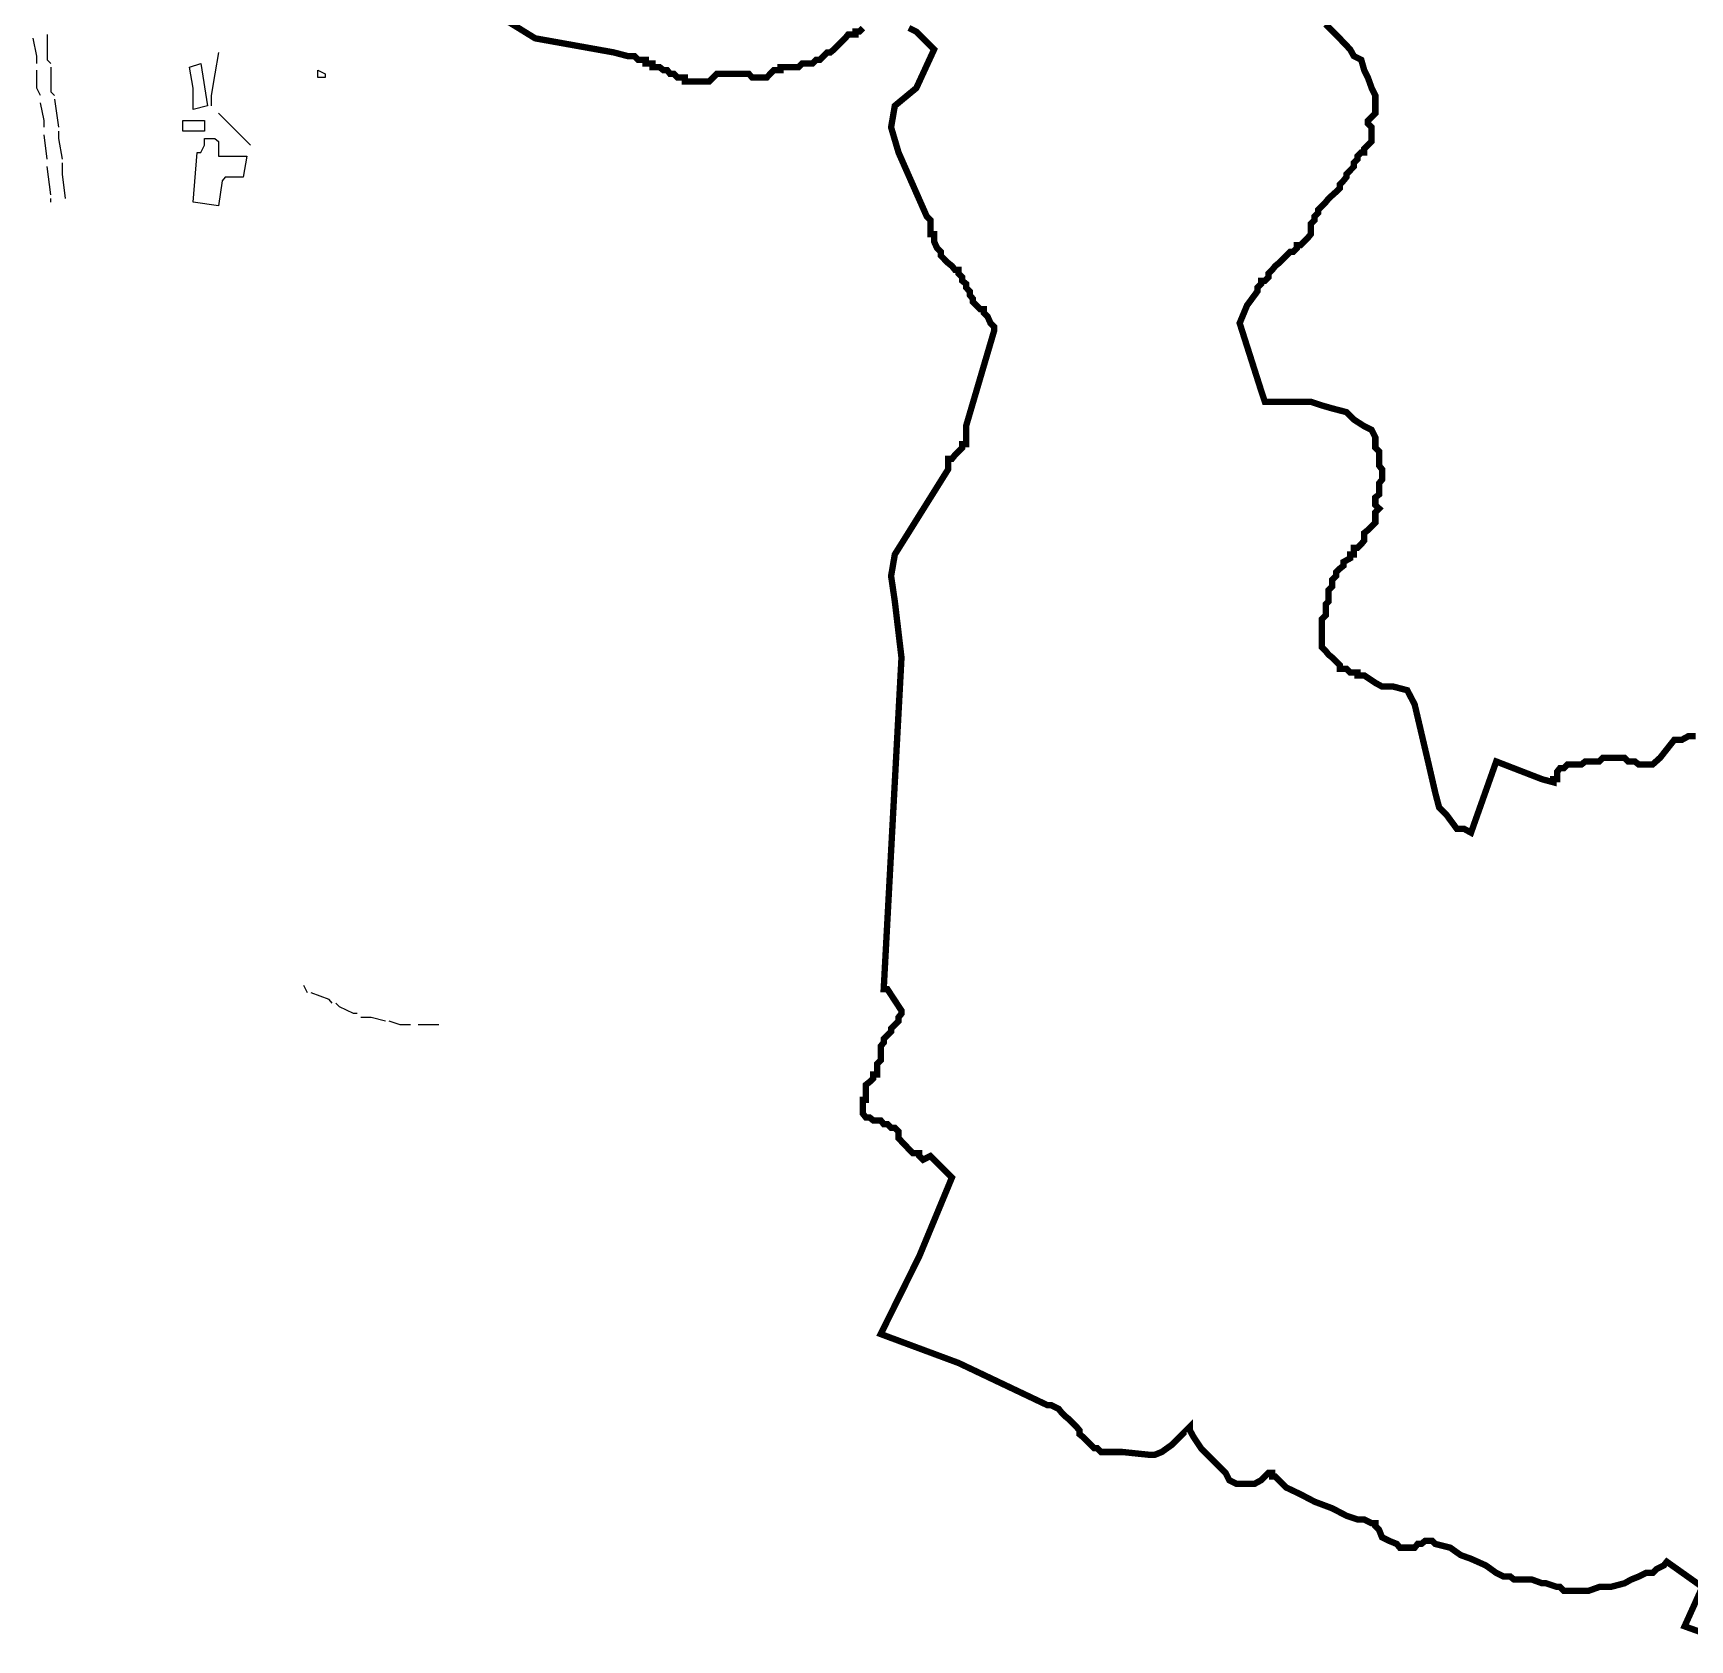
# Model space of a CAD drawing. Header units: millimetres. Extents: x -3588 to 75209, y -3737 to 38254.
# Drawn here: x 20974 to 21605, y 6744 to 7356 of the extents above; entities that cross this region are included whole.
import ezdxf

# ---------------------------------------------------------------- set-up
doc = ezdxf.new("R2010")
doc.units = ezdxf.units.MM
doc.layers.add('P', color=253, linetype='Continuous')

msp = doc.modelspace()

# ---------------------------------------------------------------- linework, layer by layer
at = {"layer": 'P'}
for points, const_width in [([(21290.138, 7357.698), (21288.729, 7356.289), (21287.321, 7356.289), (21287.321, 7355.153), (21284.488, 7355.153), (21283.368, 7353.745), (21281.944, 7352.336), (21280.535, 7350.928), (21279.127, 7349.52), (21277.719, 7348.384), (21276.582, 7348.384), (21275.174, 7346.975), (21273.766, 7345.567), (21272.357, 7345.567), (21270.949, 7344.143), (21268.405, 7344.143), (21266.996, 7344.143), (21265.572, 7342.734), (21264.164, 7342.734), (21261.619, 7342.734), (21260.211, 7342.734), (21258.802, 7342.734), (21258.802, 7341.614), (21257.394, 7341.614), (21256.258, 7341.614), (21254.849, 7340.206), (21253.441, 7338.781), (21252.033, 7338.781), (21250.624, 7338.781), (21248.08, 7338.781), (21246.672, 7340.206), (21243.839, 7340.206), (21241.294, 7340.206), (21239.886, 7340.206), (21237.069, 7340.206), (21235.933, 7340.206), (21234.525, 7340.206), (21233.116, 7338.781), (21231.708, 7337.373), (21230.3, 7337.373), (21229.163, 7337.373), (21227.755, 7337.373), (21226.347, 7337.373), (21224.922, 7337.373), (21223.514, 7337.373), (21222.394, 7337.373), (21222.394, 7338.781), (21220.97, 7338.781), (21219.561, 7338.781), (21218.153, 7340.206), (21216.745, 7340.206), (21215.608, 7341.614), (21214.2, 7341.614), (21212.792, 7342.734), (21211.383, 7342.734), (21209.975, 7342.734), (21209.975, 7344.143), (21208.839, 7344.143), (21207.43, 7344.143), (21207.43, 7345.567), (21206.022, 7345.567), (21204.598, 7345.567), (21203.189, 7346.975), (21202.069, 7346.975), (21200.645, 7346.975), (21195.284, 7348.384), (21165.373, 7353.745), (21141.095, 7368.708)], 2.417), ([(21290.138, 7357.698), (21288.729, 7356.289), (21287.321, 7356.289), (21287.321, 7355.153), (21284.488, 7355.153), (21283.368, 7353.745), (21281.944, 7352.336), (21280.535, 7350.928), (21279.127, 7349.52), (21277.719, 7348.384), (21276.582, 7348.384), (21275.174, 7346.975), (21273.766, 7345.567), (21272.357, 7345.567), (21270.949, 7344.143), (21268.405, 7344.143), (21266.996, 7344.143), (21265.572, 7342.734), (21264.164, 7342.734), (21261.619, 7342.734), (21260.211, 7342.734), (21258.802, 7342.734), (21258.802, 7341.614), (21257.394, 7341.614), (21256.258, 7341.614), (21254.849, 7340.206), (21253.441, 7338.781), (21252.033, 7338.781), (21250.624, 7338.781), (21248.08, 7338.781), (21246.672, 7340.206), (21243.839, 7340.206), (21241.294, 7340.206), (21239.886, 7340.206), (21237.069, 7340.206), (21235.933, 7340.206), (21234.525, 7340.206), (21233.116, 7338.781), (21231.708, 7337.373), (21230.3, 7337.373), (21229.163, 7337.373), (21227.755, 7337.373), (21226.347, 7337.373), (21224.922, 7337.373), (21223.514, 7337.373), (21222.394, 7337.373), (21222.394, 7338.781), (21220.97, 7338.781), (21219.561, 7338.781), (21218.153, 7340.206), (21216.745, 7340.206), (21215.608, 7341.614), (21214.2, 7341.614), (21212.792, 7342.734), (21211.383, 7342.734), (21209.975, 7342.734), (21209.975, 7344.143), (21208.839, 7344.143), (21207.43, 7344.143), (21207.43, 7345.567), (21206.022, 7345.567), (21204.598, 7345.567), (21203.189, 7346.975), (21202.069, 7346.975), (21200.645, 7346.975), (21195.284, 7348.384), (21165.373, 7353.745), (21141.095, 7368.708)], 1.2), ([(21466.29, 7359.106), (21470.243, 7355.153), (21475.605, 7349.52), (21477.013, 7346.975), (21479.83, 7345.567), (21480.966, 7341.614), (21482.374, 7338.781), (21483.783, 7334.828), (21485.191, 7332.012), (21485.191, 7330.603), (21485.191, 7329.195), (21485.191, 7328.059), (21485.191, 7325.242), (21483.783, 7323.818), (21482.374, 7322.409), (21482.374, 7321.289), (21483.783, 7319.881), (21483.783, 7317.048), (21483.783, 7315.64), (21483.783, 7314.504), (21482.374, 7313.095), (21480.966, 7311.687), (21480.966, 7310.279), (21479.83, 7310.279), (21478.421, 7308.87), (21478.421, 7307.734), (21477.013, 7306.326), (21477.013, 7304.917), (21475.605, 7303.493), (21474.196, 7302.085), (21474.196, 7300.965), (21473.06, 7299.556), (21471.652, 7298.132), (21471.652, 7296.724), (21470.243, 7295.315), (21467.411, 7292.771), (21466.29, 7291.362), (21464.866, 7289.954), (21463.458, 7288.546), (21463.458, 7287.409), (21462.049, 7286.001), (21462.049, 7284.593), (21460.641, 7283.168), (21460.641, 7281.76), (21460.641, 7279.231), (21459.505, 7277.807), (21458.097, 7276.399), (21456.688, 7274.99), (21455.28, 7274.99), (21455.28, 7273.854), (21453.872, 7272.446), (21452.735, 7272.446), (21451.327, 7271.038), (21449.919, 7269.629), (21448.494, 7268.221), (21447.086, 7267.085), (21445.966, 7265.676), (21444.541, 7264.268), (21444.541, 7262.844), (21443.133, 7261.435), (21441.725, 7261.435), (21441.725, 7260.315), (21440.316, 7258.907), (21440.316, 7257.482), (21436.364, 7252.121), (21433.547, 7245.352), (21441.725, 7219.666), (21443.133, 7215.425), (21448.494, 7215.425), (21455.28, 7215.425), (21460.641, 7215.425), (21464.866, 7214.016), (21468.819, 7212.88), (21474.196, 7211.472), (21477.013, 7208.655), (21480.966, 7206.11), (21483.783, 7204.702), (21485.191, 7201.87), (21485.191, 7200.461), (21485.191, 7199.341), (21485.191, 7197.933), (21486.615, 7196.508), (21486.615, 7195.1), (21486.615, 7193.692), (21486.615, 7192.555), (21486.615, 7191.147), (21487.735, 7189.739), (21487.735, 7188.33), (21487.735, 7186.922), (21487.735, 7185.786), (21486.615, 7184.377), (21486.615, 7182.969), (21486.615, 7181.545), (21486.615, 7180.136), (21485.191, 7179.016), (21485.191, 7177.608), (21485.191, 7176.184), (21486.615, 7174.775), (21485.191, 7173.367), (21485.191, 7170.822), (21485.191, 7169.414), (21483.783, 7168.006), (21482.374, 7166.597), (21480.966, 7165.461), (21480.966, 7164.053), (21480.966, 7162.644), (21479.83, 7161.22), (21478.421, 7159.812), (21477.013, 7159.812), (21477.013, 7158.691), (21477.013, 7157.283), (21475.605, 7157.283), (21475.605, 7155.859), (21473.06, 7154.451), (21473.06, 7153.042), (21471.652, 7151.906), (21470.243, 7150.498), (21470.243, 7149.089), (21468.819, 7147.681), (21468.819, 7146.273), (21468.819, 7145.136), (21467.411, 7143.728), (21467.411, 7140.895), (21467.411, 7139.487), (21466.29, 7138.367), (21466.29, 7136.958), (21466.29, 7135.534), (21466.29, 7134.126), (21464.866, 7132.717), (21464.866, 7131.581), (21464.866, 7130.173), (21464.866, 7128.765), (21464.866, 7125.948), (21464.866, 7124.812), (21464.866, 7123.403), (21464.866, 7121.995), (21466.29, 7120.571), (21467.411, 7119.162), (21468.819, 7118.042), (21470.243, 7116.634), (21471.652, 7115.209), (21471.652, 7113.801), (21473.06, 7113.801), (21474.196, 7113.801), (21475.605, 7112.393), (21477.013, 7112.393), (21478.421, 7112.393), (21478.421, 7111.256), (21479.83, 7111.256), (21480.966, 7111.256), (21485.191, 7108.44), (21487.735, 7107.032), (21491.976, 7107.032), (21497.338, 7105.623), (21500.154, 7100.246), (21505.516, 7077.393), (21508.06, 7066.382), (21509.468, 7061.021), (21512.301, 7058.188), (21516.254, 7052.827), (21519.071, 7052.827), (21521.615, 7051.419), (21531.218, 7078.513), (21548.71, 7071.743), (21552.951, 7070.607), (21552.951, 7071.743), (21554.359, 7071.743), (21554.359, 7073.152), (21554.359, 7074.56), (21555.495, 7075.984), (21556.903, 7075.984), (21558.312, 7077.393), (21559.72, 7077.393), (21561.128, 7077.393), (21562.265, 7077.393), (21563.673, 7077.393), (21565.081, 7078.513), (21566.49, 7078.513), (21567.914, 7078.513), (21569.034, 7078.513), (21570.443, 7078.513), (21571.867, 7079.921), (21573.275, 7079.921), (21574.684, 7079.921), (21575.82, 7079.921), (21577.228, 7079.921), (21578.637, 7079.921), (21580.045, 7079.921), (21581.453, 7078.513), (21582.589, 7078.513), (21583.998, 7078.513), (21585.406, 7077.393), (21590.767, 7077.393), (21593.6, 7079.921), (21598.961, 7086.707), (21600.37, 7086.707), (21601.778, 7086.707), (21604.322, 7088.115), (21607.139, 7088.115)], 2.417), ([(21613.925, 6745.412), (21602.914, 6749.365), (21609.684, 6764.328), (21596.145, 6773.93), (21595.008, 6772.522), (21592.192, 6771.114), (21590.767, 6769.689), (21588.239, 6769.689), (21585.406, 6768.281), (21582.589, 6767.161), (21580.045, 6765.736), (21574.684, 6764.328), (21573.275, 6764.328), (21570.443, 6764.328), (21566.49, 6762.92), (21562.265, 6762.92), (21559.72, 6762.92), (21558.312, 6762.92), (21556.903, 6762.92), (21555.495, 6764.328), (21554.359, 6764.328), (21550.118, 6765.736), (21548.71, 6765.736), (21544.757, 6767.161), (21541.94, 6767.161), (21539.395, 6767.161), (21537.987, 6767.161), (21536.579, 6768.281), (21534.034, 6768.281), (21531.218, 6769.689), (21527.265, 6772.522), (21521.615, 6775.05), (21517.662, 6776.475), (21513.709, 6779.291), (21508.06, 6780.7), (21506.94, 6781.836), (21505.516, 6781.836), (21504.107, 6781.836), (21502.699, 6780.7), (21501.291, 6780.7), (21500.154, 6779.291), (21498.746, 6779.291), (21497.338, 6779.291), (21494.521, 6779.291), (21493.385, 6780.7), (21490.568, 6781.836), (21487.735, 6783.244), (21486.615, 6786.061), (21485.191, 6787.485), (21485.191, 6788.606), (21483.783, 6788.606), (21480.966, 6790.014), (21478.421, 6790.014), (21474.196, 6791.438), (21468.819, 6794.255), (21462.049, 6796.8), (21456.688, 6799.616), (21451.327, 6802.161), (21449.919, 6803.569), (21448.494, 6804.977), (21447.086, 6806.386), (21445.966, 6806.386), (21445.966, 6807.81), (21444.541, 6807.81), (21443.133, 6806.386), (21441.725, 6804.977), (21439.18, 6803.569), (21436.364, 6803.569), (21434.955, 6803.569), (21432.411, 6803.569), (21429.594, 6804.977), (21428.17, 6807.81), (21425.641, 6810.339), (21421.4, 6814.58), (21418.855, 6817.124), (21416.039, 6821.349), (21414.63, 6823.894), (21414.63, 6825.302), (21407.845, 6818.533), (21403.892, 6815.7), (21401.075, 6814.58), (21399.667, 6814.58), (21388.945, 6815.7), (21387.52, 6815.7), (21386.112, 6815.7), (21384.992, 6815.7), (21380.751, 6815.7), (21379.342, 6817.124), (21378.206, 6817.124), (21376.798, 6818.533), (21375.389, 6819.941), (21373.981, 6821.349), (21372.573, 6822.485), (21372.573, 6823.894), (21371.436, 6825.302), (21370.028, 6826.71), (21368.62, 6828.135), (21367.195, 6829.255), (21365.787, 6830.663), (21364.667, 6832.088), (21361.834, 6833.496), (21360.426, 6833.496), (21326.546, 6849.58), (21296.907, 6860.59), (21311.599, 6890.229), (21324.017, 6920.156), (21315.824, 6928.334), (21313.007, 6926.926), (21311.599, 6928.334), (21311.599, 6929.47), (21310.462, 6929.47), (21309.054, 6929.47), (21303.693, 6935.12), (21303.693, 6936.24), (21303.693, 6937.648), (21302.268, 6939.073), (21300.86, 6939.073), (21299.452, 6940.481), (21298.043, 6940.481), (21296.907, 6941.889), (21295.499, 6941.889), (21294.091, 6941.889), (21292.682, 6943.025), (21291.274, 6943.025), (21290.138, 6944.434), (21290.138, 6945.842), (21290.138, 6948.659), (21290.138, 6949.795), (21291.274, 6949.795), (21291.274, 6952.612), (21291.274, 6954.036), (21291.274, 6955.444), (21292.682, 6956.565), (21294.091, 6957.973), (21294.091, 6959.397), (21295.499, 6959.397), (21295.499, 6960.806), (21295.499, 6962.214), (21295.499, 6963.35), (21296.907, 6964.759), (21296.907, 6966.167), (21296.907, 6967.575), (21296.907, 6968.983), (21296.907, 6970.12), (21298.043, 6971.528), (21298.043, 6972.936), (21299.452, 6974.361), (21300.86, 6975.769), (21300.86, 6976.889), (21302.268, 6978.298), (21303.693, 6979.722), (21303.693, 6981.13), (21304.813, 6982.539), (21304.813, 6983.675), (21299.452, 6991.853), (21298.043, 6991.853), (21304.813, 7118.042), (21302.268, 7139.487), (21300.86, 7149.089), (21302.268, 7157.283), (21322.593, 7189.739), (21322.593, 7191.147), (21322.593, 7192.555), (21322.593, 7193.692), (21324.017, 7193.692), (21325.138, 7195.1), (21326.546, 7196.508), (21327.97, 7197.933), (21327.97, 7199.341), (21329.379, 7199.341), (21329.379, 7200.461), (21329.379, 7201.87), (21329.379, 7203.294), (21329.379, 7204.702), (21329.379, 7206.11), (21340.101, 7242.519), (21340.101, 7243.943), (21338.693, 7245.352), (21337.557, 7247.896), (21336.148, 7249.305), (21336.148, 7250.713), (21334.74, 7250.713), (21333.332, 7252.121), (21331.923, 7253.529), (21331.923, 7254.666), (21330.787, 7256.074), (21330.787, 7257.482), (21329.379, 7258.907), (21329.379, 7260.315), (21327.97, 7261.435), (21327.97, 7262.844), (21326.546, 7264.268), (21326.546, 7265.676), (21325.138, 7265.676), (21324.017, 7267.085), (21322.593, 7268.221), (21321.185, 7269.629), (21319.776, 7271.038), (21319.776, 7272.446), (21318.368, 7273.854), (21317.232, 7276.399), (21317.232, 7277.807), (21317.232, 7279.231), (21315.824, 7279.231), (21315.824, 7280.64), (21315.824, 7283.168), (21315.824, 7284.593), (21314.415, 7286.001), (21303.693, 7310.279), (21300.86, 7319.881), (21302.268, 7328.059), (21310.462, 7334.828), (21317.232, 7349.52), (21314.415, 7352.336), (21310.462, 7356.289), (21307.646, 7357.698)], 2.417), ([(21613.925, 6745.412), (21602.914, 6749.365), (21609.684, 6764.328), (21596.145, 6773.93), (21595.008, 6772.522), (21592.192, 6771.114), (21590.767, 6769.689), (21588.239, 6769.689), (21585.406, 6768.281), (21582.589, 6767.161), (21580.045, 6765.736), (21574.684, 6764.328), (21573.275, 6764.328), (21570.443, 6764.328), (21566.49, 6762.92), (21562.265, 6762.92), (21559.72, 6762.92), (21558.312, 6762.92), (21556.903, 6762.92), (21555.495, 6764.328), (21554.359, 6764.328), (21550.118, 6765.736), (21548.71, 6765.736), (21544.757, 6767.161), (21541.94, 6767.161), (21539.395, 6767.161), (21537.987, 6767.161), (21536.579, 6768.281), (21534.034, 6768.281), (21531.218, 6769.689), (21527.265, 6772.522), (21521.615, 6775.05), (21517.662, 6776.475), (21513.709, 6779.291), (21508.06, 6780.7), (21506.94, 6781.836), (21505.516, 6781.836), (21504.107, 6781.836), (21502.699, 6780.7), (21501.291, 6780.7), (21500.154, 6779.291), (21498.746, 6779.291), (21497.338, 6779.291), (21494.521, 6779.291), (21493.385, 6780.7), (21490.568, 6781.836), (21487.735, 6783.244), (21486.615, 6786.061), (21485.191, 6787.485), (21485.191, 6788.606), (21483.783, 6788.606), (21480.966, 6790.014), (21478.421, 6790.014), (21474.196, 6791.438), (21468.819, 6794.255), (21462.049, 6796.8), (21456.688, 6799.616), (21451.327, 6802.161), (21449.919, 6803.569), (21448.494, 6804.977), (21447.086, 6806.386), (21445.966, 6806.386), (21445.966, 6807.81), (21444.541, 6807.81), (21443.133, 6806.386), (21441.725, 6804.977), (21439.18, 6803.569), (21436.364, 6803.569), (21434.955, 6803.569), (21432.411, 6803.569), (21429.594, 6804.977), (21428.17, 6807.81), (21425.641, 6810.339), (21421.4, 6814.58), (21418.855, 6817.124), (21416.039, 6821.349), (21414.63, 6823.894), (21414.63, 6825.302), (21407.845, 6818.533), (21403.892, 6815.7), (21401.075, 6814.58), (21399.667, 6814.58), (21388.945, 6815.7), (21387.52, 6815.7), (21386.112, 6815.7), (21384.992, 6815.7), (21380.751, 6815.7), (21379.342, 6817.124), (21378.206, 6817.124), (21376.798, 6818.533), (21375.389, 6819.941), (21373.981, 6821.349), (21372.573, 6822.485), (21372.573, 6823.894), (21371.436, 6825.302), (21370.028, 6826.71), (21368.62, 6828.135), (21367.195, 6829.255), (21365.787, 6830.663), (21364.667, 6832.088), (21361.834, 6833.496), (21360.426, 6833.496), (21326.546, 6849.58), (21296.907, 6860.59), (21311.599, 6890.229), (21324.017, 6920.156), (21315.824, 6928.334), (21313.007, 6926.926), (21311.599, 6928.334), (21311.599, 6929.47), (21310.462, 6929.47), (21309.054, 6929.47), (21303.693, 6935.12), (21303.693, 6936.24), (21303.693, 6937.648), (21302.268, 6939.073), (21300.86, 6939.073), (21299.452, 6940.481), (21298.043, 6940.481), (21296.907, 6941.889), (21295.499, 6941.889), (21294.091, 6941.889), (21292.682, 6943.025), (21291.274, 6943.025), (21290.138, 6944.434), (21290.138, 6945.842), (21290.138, 6948.659), (21290.138, 6949.795), (21291.274, 6949.795), (21291.274, 6952.612), (21291.274, 6954.036), (21291.274, 6955.444), (21292.682, 6956.565), (21294.091, 6957.973), (21294.091, 6959.397), (21295.499, 6959.397), (21295.499, 6960.806), (21295.499, 6962.214), (21295.499, 6963.35), (21296.907, 6964.759), (21296.907, 6966.167), (21296.907, 6967.575), (21296.907, 6968.983), (21296.907, 6970.12), (21298.043, 6971.528), (21298.043, 6972.936), (21299.452, 6974.361), (21300.86, 6975.769), (21300.86, 6976.889), (21302.268, 6978.298), (21303.693, 6979.722), (21303.693, 6981.13), (21304.813, 6982.539), (21304.813, 6983.675), (21299.452, 6991.853), (21298.043, 6991.853), (21304.813, 7118.042), (21302.268, 7139.487), (21300.86, 7149.089), (21302.268, 7157.283), (21322.593, 7189.739), (21322.593, 7191.147), (21322.593, 7192.555), (21322.593, 7193.692), (21324.017, 7193.692), (21325.138, 7195.1), (21326.546, 7196.508), (21327.97, 7197.933), (21327.97, 7199.341), (21329.379, 7199.341), (21329.379, 7200.461), (21329.379, 7201.87), (21329.379, 7203.294), (21329.379, 7204.702), (21329.379, 7206.11), (21340.101, 7242.519), (21340.101, 7243.943), (21338.693, 7245.352), (21337.557, 7247.896), (21336.148, 7249.305), (21336.148, 7250.713), (21334.74, 7250.713), (21333.332, 7252.121), (21331.923, 7253.529), (21331.923, 7254.666), (21330.787, 7256.074), (21330.787, 7257.482), (21329.379, 7258.907), (21329.379, 7260.315), (21327.97, 7261.435), (21327.97, 7262.844), (21326.546, 7264.268), (21326.546, 7265.676), (21325.138, 7265.676), (21324.017, 7267.085), (21322.593, 7268.221), (21321.185, 7269.629), (21319.776, 7271.038), (21319.776, 7272.446), (21318.368, 7273.854), (21317.232, 7276.399), (21317.232, 7277.807), (21317.232, 7279.231), (21315.824, 7279.231), (21315.824, 7280.64), (21315.824, 7283.168), (21315.824, 7284.593), (21314.415, 7286.001), (21303.693, 7310.279), (21300.86, 7319.881), (21302.268, 7328.059), (21310.462, 7334.828), (21317.232, 7349.52), (21314.415, 7352.336), (21310.462, 7356.289), (21307.646, 7357.698)], 1.2), ([(21466.29, 7359.106), (21470.243, 7355.153), (21475.605, 7349.52), (21477.013, 7346.975), (21479.83, 7345.567), (21480.966, 7341.614), (21482.374, 7338.781), (21483.783, 7334.828), (21485.191, 7332.012), (21485.191, 7330.603), (21485.191, 7329.195), (21485.191, 7328.059), (21485.191, 7325.242), (21483.783, 7323.818), (21482.374, 7322.409), (21482.374, 7321.289), (21483.783, 7319.881), (21483.783, 7317.048), (21483.783, 7315.64), (21483.783, 7314.504), (21482.374, 7313.095), (21480.966, 7311.687), (21480.966, 7310.279), (21479.83, 7310.279), (21478.421, 7308.87), (21478.421, 7307.734), (21477.013, 7306.326), (21477.013, 7304.917), (21475.605, 7303.493), (21474.196, 7302.085), (21474.196, 7300.965), (21473.06, 7299.556), (21471.652, 7298.132), (21471.652, 7296.724), (21470.243, 7295.315), (21467.411, 7292.771), (21466.29, 7291.362), (21464.866, 7289.954), (21463.458, 7288.546), (21463.458, 7287.409), (21462.049, 7286.001), (21462.049, 7284.593), (21460.641, 7283.168), (21460.641, 7281.76), (21460.641, 7279.231), (21459.505, 7277.807), (21458.097, 7276.399), (21456.688, 7274.99), (21455.28, 7274.99), (21455.28, 7273.854), (21453.872, 7272.446), (21452.735, 7272.446), (21451.327, 7271.038), (21449.919, 7269.629), (21448.494, 7268.221), (21447.086, 7267.085), (21445.966, 7265.676), (21444.541, 7264.268), (21444.541, 7262.844), (21443.133, 7261.435), (21441.725, 7261.435), (21441.725, 7260.315), (21440.316, 7258.907), (21440.316, 7257.482), (21436.364, 7252.121), (21433.547, 7245.352), (21441.725, 7219.666), (21443.133, 7215.425), (21448.494, 7215.425), (21455.28, 7215.425), (21460.641, 7215.425), (21464.866, 7214.016), (21468.819, 7212.88), (21474.196, 7211.472), (21477.013, 7208.655), (21480.966, 7206.11), (21483.783, 7204.702), (21485.191, 7201.87), (21485.191, 7200.461), (21485.191, 7199.341), (21485.191, 7197.933), (21486.615, 7196.508), (21486.615, 7195.1), (21486.615, 7193.692), (21486.615, 7192.555), (21486.615, 7191.147), (21487.735, 7189.739), (21487.735, 7188.33), (21487.735, 7186.922), (21487.735, 7185.786), (21486.615, 7184.377), (21486.615, 7182.969), (21486.615, 7181.545), (21486.615, 7180.136), (21485.191, 7179.016), (21485.191, 7177.608), (21485.191, 7176.184), (21486.615, 7174.775), (21485.191, 7173.367), (21485.191, 7170.822), (21485.191, 7169.414), (21483.783, 7168.006), (21482.374, 7166.597), (21480.966, 7165.461), (21480.966, 7164.053), (21480.966, 7162.644), (21479.83, 7161.22), (21478.421, 7159.812), (21477.013, 7159.812), (21477.013, 7158.691), (21477.013, 7157.283), (21475.605, 7157.283), (21475.605, 7155.859), (21473.06, 7154.451), (21473.06, 7153.042), (21471.652, 7151.906), (21470.243, 7150.498), (21470.243, 7149.089), (21468.819, 7147.681), (21468.819, 7146.273), (21468.819, 7145.136), (21467.411, 7143.728), (21467.411, 7140.895), (21467.411, 7139.487), (21466.29, 7138.367), (21466.29, 7136.958), (21466.29, 7135.534), (21466.29, 7134.126), (21464.866, 7132.717), (21464.866, 7131.581), (21464.866, 7130.173), (21464.866, 7128.765), (21464.866, 7125.948), (21464.866, 7124.812), (21464.866, 7123.403), (21464.866, 7121.995), (21466.29, 7120.571), (21467.411, 7119.162), (21468.819, 7118.042), (21470.243, 7116.634), (21471.652, 7115.209), (21471.652, 7113.801), (21473.06, 7113.801), (21474.196, 7113.801), (21475.605, 7112.393), (21477.013, 7112.393), (21478.421, 7112.393), (21478.421, 7111.256), (21479.83, 7111.256), (21480.966, 7111.256), (21485.191, 7108.44), (21487.735, 7107.032), (21491.976, 7107.032), (21497.338, 7105.623), (21500.154, 7100.246), (21505.516, 7077.393), (21508.06, 7066.382), (21509.468, 7061.021), (21512.301, 7058.188), (21516.254, 7052.827), (21519.071, 7052.827), (21521.615, 7051.419), (21531.218, 7078.513), (21548.71, 7071.743), (21552.951, 7070.607), (21552.951, 7071.743), (21554.359, 7071.743), (21554.359, 7073.152), (21554.359, 7074.56), (21555.495, 7075.984), (21556.903, 7075.984), (21558.312, 7077.393), (21559.72, 7077.393), (21561.128, 7077.393), (21562.265, 7077.393), (21563.673, 7077.393), (21565.081, 7078.513), (21566.49, 7078.513), (21567.914, 7078.513), (21569.034, 7078.513), (21570.443, 7078.513), (21571.867, 7079.921), (21573.275, 7079.921), (21574.684, 7079.921), (21575.82, 7079.921), (21577.228, 7079.921), (21578.637, 7079.921), (21580.045, 7079.921), (21581.453, 7078.513), (21582.589, 7078.513), (21583.998, 7078.513), (21585.406, 7077.393), (21590.767, 7077.393), (21593.6, 7079.921), (21598.961, 7086.707), (21600.37, 7086.707), (21601.778, 7086.707), (21604.322, 7088.115), (21607.139, 7088.115)], 1.2)]:
    msp.add_lwpolyline(points, dxfattribs=dict(at, const_width=const_width))
for points in [[(20975.665, 7344.143), (20975.665, 7346.975), (20974.256, 7353.745)], [(20979.618, 7355.153), (20979.618, 7353.745), (20979.618, 7345.567), (20981.026, 7344.143)], [(21044.833, 7348.384), (21043.424, 7340.206), (21042, 7332.012), (21042, 7328.059)], [(21044.833, 7348.384), (21043.424, 7340.206), (21042, 7332.012), (21042, 7328.059)], [(20977.073, 7332.012), (20975.665, 7334.828), (20975.665, 7341.614)], [(20981.026, 7342.734), (20981.026, 7333.42), (20982.45, 7332.012)], [(21035.23, 7334.828), (21033.822, 7342.734), (21038.047, 7344.143), (21040.592, 7328.059), (21035.23, 7326.65), (21035.23, 7334.828)], [(21084.074, 7338.781), (21082.649, 7338.781), (21082.649, 7341.614), (21085.482, 7340.206), (21085.482, 7338.781), (21084.074, 7338.781)], [(20978.497, 7319.881), (20978.497, 7322.409), (20977.073, 7329.195)], [(20982.45, 7330.603), (20983.859, 7319.881)], [(21035.23, 7318.457), (21031.278, 7318.457), (21031.278, 7322.409), (21039.471, 7322.409), (21039.471, 7318.457), (21035.23, 7318.457)], [(21056.964, 7313.095), (21044.833, 7325.242)], [(21056.964, 7313.095), (21044.833, 7325.242)], [(20979.618, 7307.734), (20978.497, 7317.048)], [(20983.859, 7318.457), (20983.859, 7315.64), (20985.267, 7307.734)], [(21039.471, 7313.095), (21039.471, 7315.64), (21043.424, 7315.64), (21044.833, 7314.504), (21044.833, 7308.87), (21055.555, 7308.87), (21054.147, 7300.965), (21048.786, 7300.965), (21047.377, 7300.965), (21046.241, 7299.556), (21044.833, 7289.954), (21035.23, 7291.362), (21036.639, 7310.279), (21038.047, 7310.279), (21039.471, 7313.095)], [(20981.026, 7294.179), (20979.618, 7304.917)], [(20985.267, 7306.326), (20985.267, 7302.085)], [(20985.267, 7302.085), (20986.403, 7292.771)], [(20981.026, 7291.362), (20981.026, 7292.771)], [(21078.697, 6990.444), (21077.288, 6993.261)], [(21088.027, 6986.492), (21086.89, 6987.9), (21080.121, 6990.444)], [(21097.613, 6982.539), (21096.205, 6982.539), (21090.843, 6985.083), (21089.435, 6986.492)], [(21108.351, 6979.722), (21102.974, 6981.13), (21099.021, 6981.13)], [(21117.938, 6978.298), (21113.985, 6978.298), (21109.76, 6979.722)], [(21128.676, 6978.298), (21124.723, 6978.298), (21121.891, 6978.298), (21120.77, 6978.298)]]:
    msp.add_lwpolyline(points, dxfattribs=at)

doc.saveas('drawing.dxf')
